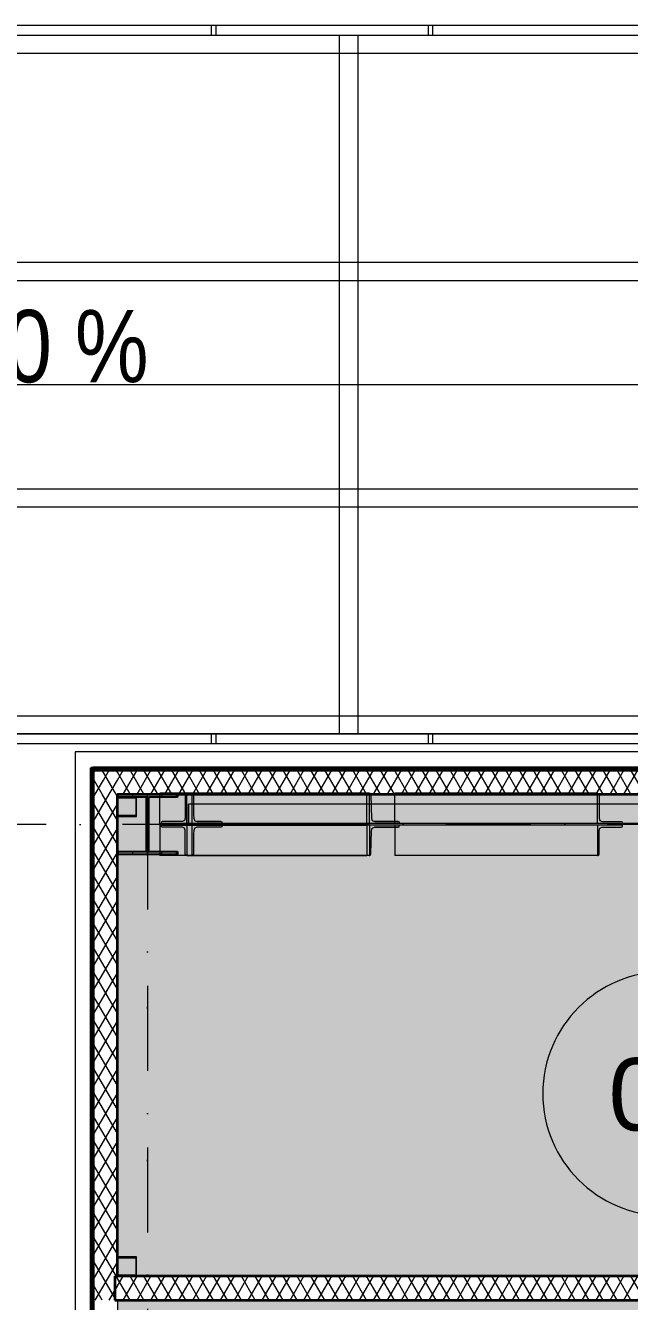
# Model space of a CAD drawing. Header units: millimetres. Extents: x -10605 to 104127, y -15987 to 52426.
# Drawn here: x -506 to 2000, y 38020 to 43315 of the extents above; entities that cross this region are included whole.
import ezdxf
from ezdxf.enums import TextEntityAlignment as Align

# ---------------------------------------------------------------- set-up
doc = ezdxf.new("R2010")
doc.units = ezdxf.units.MM
doc.header["$MEASUREMENT"] = 0
doc.linetypes.add('Dot & Dashed', pattern=[670.277762, 352.777767, -176.388884, 0, -141.111112])
doc.linetypes.add('Крупный пунктир', pattern=[634.99999, 0, -634.99999])
for name, color, linetype, lineweight in [('0_Ном._пера__200', 7, 'Continuous', 0), ('Зоны_Ном._пера__91', 255, 'Continuous', 0), ('Лестницы_Ном._пера__100', 7, 'Continuous', 9), ('Лестницы_Ном._пера__200', 7, 'Continuous', 0), ('Лестницы_Ном._пера__99', 7, 'Continuous', 15), ('Металлический каркас здания_Ном._пера__100', 7, 'Continuous', 9), ('Металлический каркас здания_Ном._пера__98', 7, 'Continuous', 25), ('Металлический каркас здания_Ном._пера__99', 7, 'Continuous', 15), ('Оси_Ном._пера__200', 7, 'Continuous', 0), ('Паспорта Зон Archicad_Ном._пера__100', 7, 'Continuous', 9), ('Стены _Ном._пера__97', 7, 'Continuous', 35), ('Фасадные панели_Ном._пера__200', 7, 'Continuous', 0), ('Фасадные панели_Ном._пера__97', 7, 'Continuous', 35)]:
    doc.layers.add(name, color=color, linetype=linetype, lineweight=lineweight)
for name, color, linetype in [('Зоны', 7, 'Continuous'), ('Лестницы', 7, 'Continuous'), ('Металлический каркас здания', 7, 'Continuous'), ('Оси', 7, 'Continuous'), ('Стены', 7, 'Continuous'), ('Фасадные панели', 7, 'Continuous')]:
    doc.layers.add(name, color=color, linetype=linetype)
for name, color, linetype, lineweight, true_color in [('Зоны_Ном._пера__2', 7, 'Continuous', 0, 0xc2747474), ('Лестницы_Ном._пера__71', 7, 'Continuous', 13, 0xc2331900), ('Металлический каркас здания_Ном._пера__51', 7, 'Continuous', 20, 0xc2002000), ('Металлический каркас здания_Ном._пера__53', 7, 'Continuous', 0, 0xc2006200)]:
    doc.layers.add(name, color=color, linetype=linetype, lineweight=lineweight, true_color=true_color)
doc.styles.add('РЎР“Р•РќР•Р\xa0РР\xa0_РЎРўРР›Р¬_1', font='arial.ttf')
doc.styles.add('РЎР“Р•РќР•Р\xa0РР\xa0_РЎРўРР›Р¬_2', font='ARIALN.TTF')
pattern_1 = [(90, (0, 0), (-60, 0), [])]
pattern_2 = [(60, (0, 0), (-43.30127, 25), []), (120, (0, 0), (43.30127, 25), [])]

# ---------------------------------------------------------------- blocks, each defined once
blk = doc.blocks.new('Разгрузочный тамбур_08_22', base_point=(8577.8, 38769.6))
at = {"layer": 'Зоны', "linetype": 'Continuous', "lineweight": 0, "true_color": 0x3f3f3f}
blk.add_hatch(color=250, dxfattribs=at).paths.add_polyline_path([(-125, 28225), (7275, 28225), (9950, 28225), (9950, 40125), (5680, 40125), (5680, 38025), (-125, 38025)])
at = {"layer": 'Паспорта Зон Archicad_Ном._пера__100', "color": 7, "lineweight": 9, "style": 'РЎР“Р•РќР•Р\xa0РР\xa0_РЎРўРР›Р¬_1'}
for tag, p in [('ROOM_NUMBER', (7849.1, 38611.8)), ('ROOM_AREA', (9169.9, 37457.8))]:
    blk.add_attdef(tag, text='', height=300, dxfattribs=at).set_placement(p, align=Align.MIDDLE_CENTER)
blk = doc.blocks.new('Колонна SHS ГК 27')
at = {"layer": 'Металлический каркас здания_Ном._пера__99', "linetype": 'Continuous', "lineweight": 0, "true_color": 0xffffff}
h = blk.add_hatch(dxfattribs=at)
h.set_pattern_fill('Barabбs_tйglakц_бllу', style=0, pattern_type=2)
h.set_pattern_definition(pattern_1)
h.paths.add_polyline_path([(-40, -40), (40, -40), (40, 40), (-40, 40)])
h.paths.add_polyline_path([(-36.4, -36.4), (-36.4, 36.4), (36.4, 36.4), (36.4, -36.4)], flags=0)
at = {"layer": 'Металлический каркас здания_Ном._пера__99', "color": 7, "linetype": 'Continuous', "lineweight": 15}
for p, q in [((40, 40), (-40, 40)), ((-40, 40), (-40, -40)), ((-36.4, -36.4), (-36.4, 36.4)), ((-36.4, 36.4), (36.4, 36.4)), ((36.4, 36.4), (36.4, -36.4)), ((40, -40), (40, 40)), ((-40, -40), (40, -40)), ((36.4, -36.4), (-36.4, -36.4))]:
    blk.add_line(p, q, dxfattribs=at)
blk = doc.blocks.new('Техн. помещение_01_48', base_point=(2620.2, 39226.3))
at = {"layer": 'Зоны_Ном._пера__2', "linetype": 'Continuous', "lineweight": 0, "true_color": 0x1d1d1d}
blk.add_hatch(color=250, dxfattribs=at).paths.add_polyline_path([(-125, 40125), (-125, 38125), (5570, 38125), (5570, 40125)])
at = {"layer": 'Паспорта Зон Archicad_Ном._пера__100', "color": 7, "linetype": 'Continuous', "lineweight": 9}
blk.add_line((3541.7, 38213.8), (4540.8, 38213.8), dxfattribs=at)
for start, end in [(0, 180), (180, 0)]:
    blk.add_arc((2146.4, 38882.4), 505.7, start, end, dxfattribs=at)
at = {"layer": 'Паспорта Зон Archicad_Ном._пера__100', "color": 7, "lineweight": 9, "style": 'РЎР“Р•РќР•Р\xa0РР\xa0_РЎРўРР›Р¬_1'}
for tag, p in [('ROOM_NUMBER', (2146.4, 38879.9)), ('ROOM_AREA', (4041.2, 38413.2))]:
    blk.add_attdef(tag, text='', height=300, dxfattribs=at).set_placement(p, align=Align.MIDDLE_CENTER)
blk = doc.blocks.new('Перекрытие_1', base_point=(-300, -300))
at = {"layer": '0_Ном._пера__200', "color": 7, "linetype": 'Continuous', "lineweight": 0, "flags": 128}
blk.add_lwpolyline([(-300, -300), (98300.8, -300), (98300.8, 40300.8), (-300, 40300.8)], close=True, dxfattribs=at)
blk = doc.blocks.new('Стена_86', base_point=(5670, 38125))
at = {"layer": 'Стены', "linetype": 'Continuous', "lineweight": 0, "true_color": 0x000000}
h = blk.add_hatch(dxfattribs=at)
h.set_pattern_fill('Batt_Insulation__3_', color=18, style=0, pattern_type=2)
h.set_pattern_definition(pattern_2)
h.paths.add_polyline_path([(5670, 38125), (-135, 38125), (-135, 38025), (5670, 38025)])
h = blk.add_hatch(dxfattribs=at)
h.set_pattern_fill('Batt_Insulation__3_', color=18, style=0, pattern_type=2)
h.set_pattern_definition(pattern_2)
h.paths.add_polyline_path([(5670, 38125), (5670, 38025), (5680, 38025), (5680, 38125)])
at = {"layer": 'Стены _Ном._пера__97', "color": 7, "linetype": 'Continuous', "lineweight": 35, "flags": 128}
for points in [[(5670, 38125), (-135, 38125)], [(-135, 38125), (-135, 38025)], [(5670, 38025), (5670, 38125)], [(-135, 38025), (5670, 38025)]]:
    blk.add_lwpolyline(points, dxfattribs=at)
blk = doc.blocks.new('Стена_169', base_point=(-225, 34002.5))
at = {"layer": 'Фасадные панели_Ном._пера__200', "color": 7, "linetype": 'Continuous', "lineweight": 0, "flags": 128}
for points in [[(-235, 40235), (-225, 40235)], [(-235, 40235), (-235, 34002.5)], [(-225, 34002.5), (-225, 40225)]]:
    blk.add_lwpolyline(points, dxfattribs=at)
blk = doc.blocks.new('Стена_170', base_point=(-225, 34002.5))
at = {"layer": 'Фасадные панели', "linetype": 'Continuous', "lineweight": 0, "true_color": 0xffffff}
for points in [[(-225, 40235), (-235, 40235), (-225, 40225)], [(-225, 40225), (-235, 40235), (-235, 40225)], [(-235, 40225), (-235, 34002.5), (-225, 34002.5), (-225, 40225)]]:
    blk.add_hatch(color=7, dxfattribs=at).paths.add_polyline_path(points)
at = {"layer": 'Фасадные панели_Ном._пера__97', "color": 7, "linetype": 'Continuous', "lineweight": 35, "flags": 128}
for points in [[(-235, 40235), (-225, 40235)], [(-235, 40235), (-235, 34002.5)], [(-225, 34002.5), (-225, 40225)]]:
    blk.add_lwpolyline(points, dxfattribs=at)
blk = doc.blocks.new('Стена_179', base_point=(-225, 40225))
at = {"layer": 'Фасадные панели_Ном._пера__200', "color": 7, "linetype": 'Continuous', "lineweight": 0, "flags": 128}
for points in [[(3997.5, 40235), (-225, 40235)], [(-225, 40225), (3997.5, 40225)], [(3997.5, 40235), (3997.5, 40225)]]:
    blk.add_lwpolyline(points, dxfattribs=at)
blk = doc.blocks.new('Стена_180', base_point=(-225, 40225))
at = {"layer": 'Фасадные панели', "linetype": 'Continuous', "lineweight": 0, "true_color": 0xffffff}
blk.add_hatch(color=7, dxfattribs=at).paths.add_polyline_path([(-225, 40225), (3997.5, 40225), (3997.5, 40235), (-225, 40235)])
at = {"layer": 'Фасадные панели_Ном._пера__97', "color": 7, "linetype": 'Continuous', "lineweight": 35, "flags": 128}
for points in [[(3997.5, 40235), (-225, 40235)], [(-225, 40225), (3997.5, 40225)], [(3997.5, 40235), (3997.5, 40225)]]:
    blk.add_lwpolyline(points, dxfattribs=at)
blk = doc.blocks.new('Колонна Универсальная 27')
at = {"layer": 'Металлический каркас здания_Ном._пера__98', "linetype": 'Continuous', "lineweight": 0, "true_color": 0xffffff}
h = blk.add_hatch(dxfattribs=at)
h.set_pattern_fill('Barabбs_tйglakц_бllу', style=0, pattern_type=2)
h.set_pattern_definition(pattern_1)
h.paths.add_polyline_path([(-125, -125), (125, -125), (125, -113), (4, -113), (4, 113), (125, 113), (125, 125), (-125, 125), (-125, 113), (-4, 113), (-4, -113), (-125, -113)])
at = {"layer": 'Металлический каркас здания_Ном._пера__98', "color": 7, "linetype": 'Continuous', "lineweight": 25}
for p, q in [((125, 125), (-125, 125)), ((-125, 125), (-125, 113)), ((-125, 113), (-4, 113)), ((-4, 113), (-4, -113)), ((4, -113), (4, 113)), ((4, 113), (125, 113)), ((125, 113), (125, 125)), ((-4, -113), (-125, -113)), ((-125, -113), (-125, -125)), ((-125, -125), (125, -125)), ((125, -113), (4, -113)), ((125, -125), (125, -113))]:
    blk.add_line(p, q, dxfattribs=at)
blk = doc.blocks.new('Стандартный Маркер Сетки_2')
at = {"layer": 'Оси_Ном._пера__200', "color": 7, "linetype": 'Dot & Dashed', "lineweight": 0}
blk.add_line((0, 0), (107930.5, 0), dxfattribs=at)
at = {"layer": 'Оси_Ном._пера__200', "color": 7, "lineweight": 0, "style": 'РЎР“Р•РќР•Р\xa0РР\xa0_РЎРўРР›Р¬_1'}
blk.add_attdef('AC_MarkerText_1', text='', height=300, dxfattribs=at).set_placement((108330.4, 150), align=Align.TOP_CENTER)
blk = doc.blocks.new('Двутавp К 26020-83 27_4')
at = {"layer": 'Металлический каркас здания_Ном._пера__98', "color": 7, "linetype": 'Крупный пунктир', "lineweight": 25}
blk.add_line((0, 0), (39750, 0), dxfattribs=at)
blk = doc.blocks.new('Балка - Швеллер ПП 27')
at = {"layer": 'Металлический каркас здания_Ном._пера__100', "color": 7, "linetype": 'Continuous', "lineweight": 9}
for p, q in [((-17.9, 37.5), (8991.2, 37.5)), ((-17.9, -37.5), (8991.2, -37.5))]:
    blk.add_line(p, q, dxfattribs=at)
blk = doc.blocks.new('Балка - Швеллер ПП 27_3')
at = {"layer": 'Металлический каркас здания_Ном._пера__100', "color": 7, "linetype": 'Continuous', "lineweight": 9}
for p, q in [((0, 37.5), (0, -37.5)), ((1450, 37.5), (0, 37.5)), ((2900, 37.5), (1450, 37.5)), ((2900, 0), (2900, 37.5)), ((2900, -37.5), (2900, 0)), ((0, -37.5), (1450, -37.5)), ((1450, -37.5), (2900, -37.5))]:
    blk.add_line(p, q, dxfattribs=at)
blk = doc.blocks.new('Морф_419')
at = {"layer": 'Металлический каркас здания_Ном._пера__99', "color": 7, "linetype": 'Continuous', "lineweight": 15, "flags": 128}
for points in [[(1867.7, 39996), (1027.1, 39996)], [(1027.1, 39996), (1027.1, 39871)], [(1867.7, 39996), (1867.7, 39871)], [(1971.3, 39996), (1867.7, 39996)], [(1872.8, 39872.9), (1874.4, 39877.5), (1874.4, 39975), (1877.5, 39984.2)], [(1877.5, 39984.2), (1885.1, 39988), (1965.9, 39988), (1969.7, 39989.9)], [(1969.7, 39989.9), (1971.3, 39994.5), (1971.3, 39996)], [(1867.7, 39871), (1869, 39871), (1872.8, 39872.9)], [(1867.7, 39871), (1027.1, 39871)]]:
    blk.add_lwpolyline(points, dxfattribs=at)
blk = doc.blocks.new('Морф_420')
at = {"layer": 'Металлический каркас здания_Ном._пера__99', "color": 7, "linetype": 'Continuous', "lineweight": 15, "flags": 128}
for points in [[(58.1, 39989.9), (56.5, 39994.5), (56.5, 39996)], [(56.5, 39996), (163.6, 39996)], [(153.5, 39984.2), (145.6, 39988), (62, 39988), (58.1, 39989.9)], [(158.4, 39872.9), (156.8, 39877.5), (156.8, 39975), (153.5, 39984.2)], [(163.6, 39996), (910.1, 39996)], [(163.6, 39996), (163.6, 39871)], [(910.1, 39996), (910.1, 39871)], [(163.6, 39871), (162.3, 39871), (158.4, 39872.9)], [(163.6, 39871), (910.1, 39871)]]:
    blk.add_lwpolyline(points, dxfattribs=at)
blk = doc.blocks.new('Морф_421')
at = {"layer": 'Металлический каркас здания_Ном._пера__53', "linetype": 'Continuous', "lineweight": 0, "true_color": 0x006200}
blk.add_hatch(color=98, dxfattribs=at).paths.add_polyline_path([(183.8, 39996), (183.8, 39871), (185.1, 39871), (185.2, 39871), (185.7, 39871.3), (189.6, 39872.9), (190, 39873.6), (191.6, 39877.5), (191.6, 39960.2), (191.9, 39975), (195.1, 39982.8), (195.8, 39984.2), (197.2, 39984.8), (205.1, 39988), (288.6, 39988), (304.2, 39988), (305, 39988.3), (308.9, 39989.9), (309, 39990.6), (310.6, 39994.5), (310.5, 39994.7), (310.5, 39996)])
at = {"layer": 'Металлический каркас здания_Ном._пера__51', "color": 98, "linetype": 'Continuous', "lineweight": 20, "true_color": 0x002000}
for p, q in [((183.8, 39996), (183.8, 39871)), ((310.5, 39996), (183.8, 39996))]:
    blk.add_line(p, q, dxfattribs=at)
at = {"layer": 'Металлический каркас здания_Ном._пера__51', "color": 98, "linetype": 'Continuous', "lineweight": 20, "true_color": 0x002000, "flags": 128}
for points in [[(195.8, 39984.2), (195.1, 39982.8), (191.9, 39975), (191.6, 39960.2), (191.6, 39877.5), (190, 39873.6), (189.6, 39872.9)], [(308.9, 39989.9), (305, 39988.3), (304.2, 39988), (288.6, 39988), (205.1, 39988), (197.2, 39984.8), (195.8, 39984.2)], [(310.6, 39994.5), (309, 39990.6), (308.9, 39989.9)], [(310.5, 39996), (310.5, 39994.7), (310.6, 39994.5)], [(189.6, 39872.9), (185.7, 39871.3), (185.2, 39871), (185.1, 39871), (183.8, 39871)]]:
    blk.add_lwpolyline(points, dxfattribs=at)
at = {"layer": 'Металлический каркас здания_Ном._пера__99', "color": 7, "linetype": 'Continuous', "lineweight": 15, "flags": 128}
for points in [[(183.8, 39996), (51.5, 39996)], [(51.5, 39996), (51.5, 39871)], [(921.5, 39996), (183.8, 39996)], [(304.2, 39988), (205.1, 39988)], [(921.5, 39996), (921.5, 39871)], [(1044.8, 39996), (921.5, 39996)], [(925.5, 39872.9), (927.4, 39877.5), (929.2, 39975.1), (933.1, 39984.2)], [(933.1, 39984.2), (942.4, 39988.1), (1040.2, 39988), (1044.8, 39989.9)], [(1040.2, 39988), (942.2, 39988)], [(1044.8, 39989.9), (1045.2, 39994.6), (1044.8, 39996)], [(921.5, 39871), (922.5, 39871.1), (925.5, 39872.9)], [(183.8, 39871), (51.5, 39871)], [(921.5, 39871), (183.8, 39871)]]:
    blk.add_lwpolyline(points, dxfattribs=at)
blk = doc.blocks.new('Морф_422')
at = {"layer": 'Металлический каркас здания_Ном._пера__99', "color": 7, "linetype": 'Continuous', "lineweight": 15, "flags": 128}
for points in [[(1027.1, 40004), (1027.1, 40129)], [(1867.7, 40129), (1027.1, 40129)], [(1867.7, 40004), (1867.7, 40129)], [(1867.7, 40129), (1869, 40129), (1872.8, 40127.1)], [(1872.8, 40127.1), (1874.4, 40122.5), (1874.4, 40025), (1877.5, 40015.8)], [(1867.7, 40004), (1027.1, 40004)], [(1971.3, 40004), (1867.7, 40004)], [(1877.5, 40015.8), (1885.1, 40012), (1965.9, 40012), (1969.7, 40010.1)], [(1969.7, 40010.1), (1971.3, 40005.5), (1971.3, 40004)]]:
    blk.add_lwpolyline(points, dxfattribs=at)
blk = doc.blocks.new('Морф_423')
at = {"layer": 'Металлический каркас здания_Ном._пера__99', "color": 7, "linetype": 'Continuous', "lineweight": 15, "flags": 128}
for points in [[(158.4, 40127.1), (156.8, 40122.5), (156.8, 40025), (153.5, 40015.8)], [(163.6, 40129), (162.3, 40129), (158.4, 40127.1)], [(163.6, 40004), (163.6, 40129)], [(163.6, 40129), (910.1, 40129)], [(910.1, 40004), (910.1, 40129)], [(58.1, 40010.1), (56.5, 40005.5), (56.5, 40004)], [(56.5, 40004), (163.6, 40004)], [(153.5, 40015.8), (145.6, 40012), (62, 40012), (58.1, 40010.1)], [(163.6, 40004), (910.1, 40004)]]:
    blk.add_lwpolyline(points, dxfattribs=at)
blk = doc.blocks.new('Морф_424')
at = {"layer": 'Металлический каркас здания_Ном._пера__53', "linetype": 'Continuous', "lineweight": 0, "true_color": 0x006200}
blk.add_hatch(color=98, dxfattribs=at).paths.add_polyline_path([(183.8, 40004), (310.5, 40004), (310.5, 40005.3), (310.6, 40005.5), (309, 40009.4), (308.9, 40010.1), (305, 40011.7), (304.2, 40012), (288.6, 40012), (205.1, 40012), (197.2, 40015.2), (195.8, 40015.8), (195.1, 40017.2), (191.9, 40025), (191.6, 40039.9), (191.6, 40122.5), (190, 40126.4), (189.6, 40127.1), (185.7, 40128.7), (185.2, 40129), (185.1, 40129), (183.8, 40129)])
at = {"layer": 'Металлический каркас здания_Ном._пера__51', "color": 98, "linetype": 'Continuous', "lineweight": 20, "true_color": 0x002000}
for p in [(183.8, 40129), (310.5, 40004)]:
    blk.add_line(p, (183.8, 40004), dxfattribs=at)
at = {"layer": 'Металлический каркас здания_Ном._пера__51', "color": 98, "linetype": 'Continuous', "lineweight": 20, "true_color": 0x002000, "flags": 128}
for points in [[(189.6, 40127.1), (185.7, 40128.7), (185.2, 40129), (185.1, 40129), (183.8, 40129)], [(189.6, 40127.1), (190, 40126.4), (191.6, 40122.5), (191.6, 40039.9), (191.9, 40025), (195.1, 40017.2), (195.8, 40015.8)], [(195.8, 40015.8), (197.2, 40015.2), (205.1, 40012), (288.6, 40012), (304.2, 40012), (305, 40011.7), (308.9, 40010.1)], [(308.9, 40010.1), (309, 40009.4), (310.6, 40005.5)], [(310.6, 40005.5), (310.5, 40005.3), (310.5, 40004)]]:
    blk.add_lwpolyline(points, dxfattribs=at)
at = {"layer": 'Металлический каркас здания_Ном._пера__99', "color": 7, "linetype": 'Continuous', "lineweight": 15, "flags": 128}
for points in [[(51.5, 40004), (51.5, 40129)], [(183.8, 40129), (51.5, 40129)], [(921.5, 40129), (183.8, 40129)], [(921.5, 40004), (921.5, 40129)], [(921.5, 40129), (922.5, 40128.9), (925.5, 40127.1)], [(925.5, 40127.1), (927.4, 40122.5), (929.2, 40024.9), (933.1, 40015.8)], [(183.8, 40004), (51.5, 40004)], [(921.5, 40004), (183.8, 40004)], [(304.2, 40012), (205.1, 40012)], [(1044.8, 40004), (921.5, 40004)], [(933.1, 40015.8), (942.4, 40011.9), (1040.2, 40012), (1044.8, 40010.1)], [(1040.2, 40012), (942.2, 40012)], [(1044.8, 40010.1), (1045.2, 40005.4), (1044.8, 40004)]]:
    blk.add_lwpolyline(points, dxfattribs=at)
blk = doc.blocks.new('Морф_431')
at = {"layer": 'Металлический каркас здания_Ном._пера__99', "color": 7, "linetype": 'Continuous', "lineweight": 15, "flags": 128}
for points in [[(170.1, 40083.9), (170.1, 40084)], [(3830, 40084), (170.1, 40084)], [(170.1, 40004), (170.1, 40020.9), (170.1, 40084)], [(170.1, 40084), (170.1, 40004)], [(170.1, 40082), (170.1, 40083.9)], [(3830, 40084), (3830, 40004)], [(170.1, 40008.5), (170.1, 40004.4)], [(170.1, 40004), (170.1, 40004.4)], [(3830, 40004), (170.1, 40004)]]:
    blk.add_lwpolyline(points, dxfattribs=at)
blk = doc.blocks.new('Стена_415', base_point=(-125, -125))
at = {"layer": 'Стены', "linetype": 'Continuous', "lineweight": 0, "true_color": 0x000000}
h = blk.add_hatch(dxfattribs=at)
h.set_pattern_fill('Batt_Insulation__3_', color=18, style=0, pattern_type=2)
h.set_pattern_definition(pattern_2)
h.paths.add_polyline_path([(-125, 40225), (-225, 40225), (-125, 40125)])
h = blk.add_hatch(dxfattribs=at)
h.set_pattern_fill('Batt_Insulation__3_', color=18, style=0, pattern_type=2)
h.set_pattern_definition(pattern_2)
h.paths.add_polyline_path([(-125, 40125), (-225, 40225), (-225, 40125)])
h = blk.add_hatch(dxfattribs=at)
h.set_pattern_fill('Batt_Insulation__3_', color=18, style=0, pattern_type=2)
h.set_pattern_definition(pattern_2)
h.paths.add_polyline_path([(-125, 38025), (-125, 40125), (-225, 40125), (-225, 38025)])
at = {"layer": 'Стены _Ном._пера__97', "color": 7, "linetype": 'Continuous', "lineweight": 35, "flags": 128}
for points in [[(-225, 40225), (-125, 40225)], [(-225, 40225), (-225, 21150)], [(-125, 38125), (-125, 40125)]]:
    blk.add_lwpolyline(points, dxfattribs=at)
blk = doc.blocks.new('Стена_416', base_point=(-125, 40125))
at = {"layer": 'Стены', "linetype": 'Continuous', "lineweight": 0, "true_color": 0x000000}
h = blk.add_hatch(dxfattribs=at)
h.set_pattern_fill('Batt_Insulation__3_', color=18, style=0, pattern_type=2)
h.set_pattern_definition(pattern_2)
h.paths.add_polyline_path([(-125, 40125), (4205, 40125), (4205, 40225), (-125, 40225)])
at = {"layer": 'Стены _Ном._пера__97', "color": 7, "linetype": 'Continuous', "lineweight": 35, "flags": 128}
for points in [[(4205, 40225), (-125, 40225)], [(-125, 40125), (4205, 40125)]]:
    blk.add_lwpolyline(points, dxfattribs=at)
blk = doc.blocks.new('Ограждение_19')
at = {"layer": 'Лестницы_Ном._пера__100', "color": 7, "linetype": 'Continuous', "lineweight": 9, "flags": 128}
for points in [[(3875, 43275), (3875, 43315), (-5125.9, 43315), (-5125.9, 43275)], [(3875, 43275), (3875, 43315), (-5125.9, 43315), (-5125.9, 43275)], [(3875, 43275), (3875, 43315), (-5125.9, 43315), (-5125.9, 43275)], [(3875, 43275), (3875, 43315), (-5125.9, 43315), (-5125.9, 43275)], [(3875, 43275), (3875, 43315), (-5125.9, 43315), (-5125.9, 43275)], [(284.6, 43275), (284.6, 43315), (264.6, 43315), (264.6, 43275)], [(1184.7, 43275), (1184.7, 43315), (1164.7, 43315), (1164.7, 43275)]]:
    blk.add_lwpolyline(points, close=True, dxfattribs=at)
blk = doc.blocks.new('Ограждение_20')
at = {"layer": 'Лестницы_Ном._пера__100', "color": 7, "linetype": 'Continuous', "lineweight": 9, "flags": 128}
for points in [[(3875, 40335), (3875, 40375), (-5125.9, 40375), (-5125.9, 40335)], [(3875, 40335), (3875, 40375), (-5125.9, 40375), (-5125.9, 40335)], [(3875, 40335), (3875, 40375), (-5125.9, 40375), (-5125.9, 40335)], [(3875, 40335), (3875, 40375), (-5125.9, 40375), (-5125.9, 40335)], [(3875, 40335), (3875, 40375), (-5125.9, 40375), (-5125.9, 40335)], [(284.6, 40335), (284.6, 40375), (264.6, 40375), (264.6, 40335)], [(1184.7, 40335), (1184.7, 40375), (1164.7, 40375), (1164.7, 40335)]]:
    blk.add_lwpolyline(points, close=True, dxfattribs=at)
blk = doc.blocks.new('Стандартный Маркер Сетки_4')
at = {"layer": 'Оси_Ном._пера__200', "color": 7, "linetype": 'Dot & Dashed', "lineweight": 0}
for q in [(55187, 0), (0, 0)]:
    blk.add_line((0, 0), q, dxfattribs=at)
at = {"layer": 'Оси_Ном._пера__200', "color": 7, "lineweight": 0, "style": 'РЎР“Р•РќР•Р\xa0РР\xa0_РЎРўРР›Р¬_1'}
blk.add_attdef('AC_MarkerText_1', text='', height=300, rotation=90, dxfattribs=at).set_placement((55368.5, -68.6), align=Align.TOP_CENTER)
blk = doc.blocks.new('Пандус Прямой 27_6')
at = {"layer": 'Лестницы_Ном._пера__71', "color": 28, "linetype": 'Continuous', "lineweight": 13, "true_color": 0x331900}
blk.add_line((0, 0), (9000, 0), dxfattribs=at)
at = {"layer": 'Лестницы_Ном._пера__99', "color": 7, "linetype": 'Continuous', "lineweight": 15}
for p, q in [((0, 1450), (9000, 1450)), ((0, -1450), (9000, -1450))]:
    blk.add_line(p, q, dxfattribs=at)
at = {"layer": 'Лестницы_Ном._пера__200', "color": 7, "lineweight": 0, "style": 'РЎР“Р•РќР•Р\xa0РР\xa0_РЎРўРР›Р¬_2'}
blk.add_attdef('ac_bottomlevel', text='', height=300, dxfattribs=at).set_placement((4500, 159.5), align=Align.MIDDLE_CENTER)

msp = doc.modelspace()

# ---------------------------------------------------------------- linework, layer by layer
at = {"layer": 'Зоны_Ном._пера__2', "color": 8, "linetype": 'Continuous', "lineweight": 0, "true_color": 0x747474, "flags": 128}
msp.add_lwpolyline([(-125, 40125.00012), (-125, 38125.00005), (5570.00004, 38125.00005), (5570.00004, 40125.00012)], close=True, dxfattribs=at)
at = {"layer": 'Зоны_Ном._пера__91', "color": 255, "linetype": 'Continuous', "lineweight": 0, "flags": 128}
msp.add_lwpolyline([(-125, 28224.99986), (7275.00004, 28225.00004), (9950.00018, 28225.00004), (9950.00018, 40125.00012), (5680, 40125.00012), (5680, 38024.99997), (-125, 38024.99997)], close=True, dxfattribs=at)

# ---------------------------------------------------------------- block references
at = {"color": 7, "linetype": 'Continuous', "lineweight": 0}
msp.add_blockref('Перекрытие_1', (-300.00019, -299.99993), dxfattribs=at)
at = {"layer": 'Зоны', "color": 7, "linetype": 'Continuous', "lineweight": 9}
msp.add_blockref('Разгрузочный тамбур_08_22', (8577.84677, 38769.61505), dxfattribs=at)
msp.add_blockref('Техн. помещение_01_48', (2620.19242, 39226.29254), dxfattribs=at).add_auto_attribs({'ROOM_NUMBER': '01', 'ROOM_AREA': '11,39'})
at = {"layer": 'Лестницы', "color": 7, "linetype": 'Continuous', "lineweight": 50}
for name in ['Ограждение_19', 'Ограждение_20']:
    msp.add_blockref(name, (0, 0), dxfattribs=at)
at = {"layer": 'Лестницы', "color": 7, "linetype": 'Continuous', "lineweight": 15, "zscale": 1000}
msp.add_blockref('Пандус Прямой 27_6', (-5125.94111, 41825.00012), dxfattribs=at).add_auto_attribs({'ac_bottomlevel': '10,00 %'})
at = {"layer": 'Металлический каркас здания', "linetype": 'Continuous', "lineweight": 0}
for name in ['Морф_424', 'Морф_423', 'Морф_431', 'Морф_422', 'Морф_421', 'Морф_420', 'Морф_419']:
    msp.add_blockref(name, (0, 0), dxfattribs=at)
at = {"layer": 'Металлический каркас здания', "color": 7, "linetype": 'Continuous', "lineweight": 9, "xscale": -1, "zscale": 1000, "rotation": 90}
msp.add_blockref('Двутавp К 26020-83 27_4', (0, 39875.00005), dxfattribs=at)
at = {"layer": 'Металлический каркас здания_Ном._пера__100', "color": 7, "linetype": 'Continuous', "lineweight": 9, "xscale": -1, "zscale": 1000}
for name, p, rotation in [('Балка - Швеллер ПП 27', (-5116.9867, 43237.50012), 180), ('Балка - Швеллер ПП 27_3', (835, 43274.99337), 90), ('Балка - Швеллер ПП 27', (-5116.9867, 42294.99562), 180)]:
    msp.add_blockref(name, p, dxfattribs=dict(at, rotation=rotation))
at = {"layer": 'Металлический каркас здания_Ном._пера__100', "color": 7, "linetype": 'Continuous', "lineweight": 9, "zscale": 1000}
for p in [(-5116.9867, 41354.99787), (-5116.9867, 40412.50012)]:
    msp.add_blockref('Балка - Швеллер ПП 27', p, dxfattribs=at)
at = {"layer": 'Металлический каркас здания_Ном._пера__98', "color": 7, "linetype": 'Continuous', "lineweight": 25, "xscale": -1, "zscale": 1000}
msp.add_blockref('Колонна Универсальная 27', (-0.02444, 40000.00005), dxfattribs=at)
at = {"layer": 'Металлический каркас здания_Ном._пера__99', "color": 7, "linetype": 'Continuous', "lineweight": 15, "zscale": 1000, "rotation": 180}
for p in [(-85, 40073.00012), (-85, 38165.00005)]:
    msp.add_blockref('Колонна SHS ГК 27', p, dxfattribs=at)
at = {"layer": 'Оси', "color": 8, "linetype": 'Continuous', "lineweight": 0, "true_color": 0x747474, "xscale": -1, "zscale": 1000}
msp.add_blockref('Стандартный Маркер Сетки_2', (98125.00021, 40000.00005), dxfattribs=at)
at = {"layer": 'Оси', "color": 8, "linetype": 'Continuous', "lineweight": 0, "true_color": 0x747474, "zscale": 1000, "rotation": 270}
msp.add_blockref('Стандартный Маркер Сетки_4', (0, 40000.00005), dxfattribs=at)
at = {"layer": 'Стены', "color": 7, "lineweight": 35}
for name, p in [('Стена_416', (-125, 40125.00012)), ('Стена_415', (-125, -124.99993)), ('Стена_86', (5670.00004, 38125.00005))]:
    msp.add_blockref(name, p, dxfattribs=at)
at = {"layer": 'Фасадные панели', "color": 7, "lineweight": 35}
for name, p in [('Стена_169', (-225.00007, 34002.50019)), ('Стена_170', (-225.00007, 34002.50019)), ('Стена_179', (-225, 40225.00012)), ('Стена_180', (-225, 40225.00012))]:
    msp.add_blockref(name, p, dxfattribs=at)

doc.saveas('drawing.dxf')
